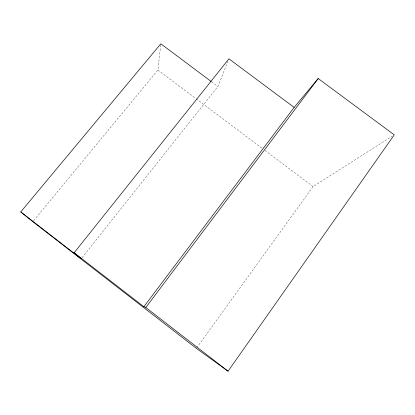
<?xml version="1.0" encoding="UTF-8"?>
<svg xmlns="http://www.w3.org/2000/svg" width="415" height="415" viewBox="0 0 415 415"><rect width="100%" height="100%" fill="white"/><g stroke="black" fill="none" stroke-linecap="round" stroke-linejoin="round"><path stroke-width="0.31" stroke-dasharray="2.08 1.56" d="M33.631 220.681L157.902 70.052L160.761 44.436M82.03 257.746L217.901 86.502L227.975 61.233M196.726 347.822L313.066 186.589L392.071 136.25M211.676 81.843L217.901 86.502M157.902 70.052L195.657 98.407M196.176 98.796L262.379 148.518M264.967 150.463L313.066 186.589"/><path stroke-width="0.62" d="M211.157 81.454L160.833 43.793L20.75 211.92L32.806 221.677L196.347 348.346L228.068 371.207L394.25 134.859L318.206 78.539L294.142 107.407L143.87 306.726L74.155 252.745L228.935 58.826L294.142 107.407M143.87 306.726L145.805 307.505L318.206 78.539M145.805 307.505L228.068 371.207M20.75 211.92L81.226 258.758L74.155 252.745"/></g></svg>
